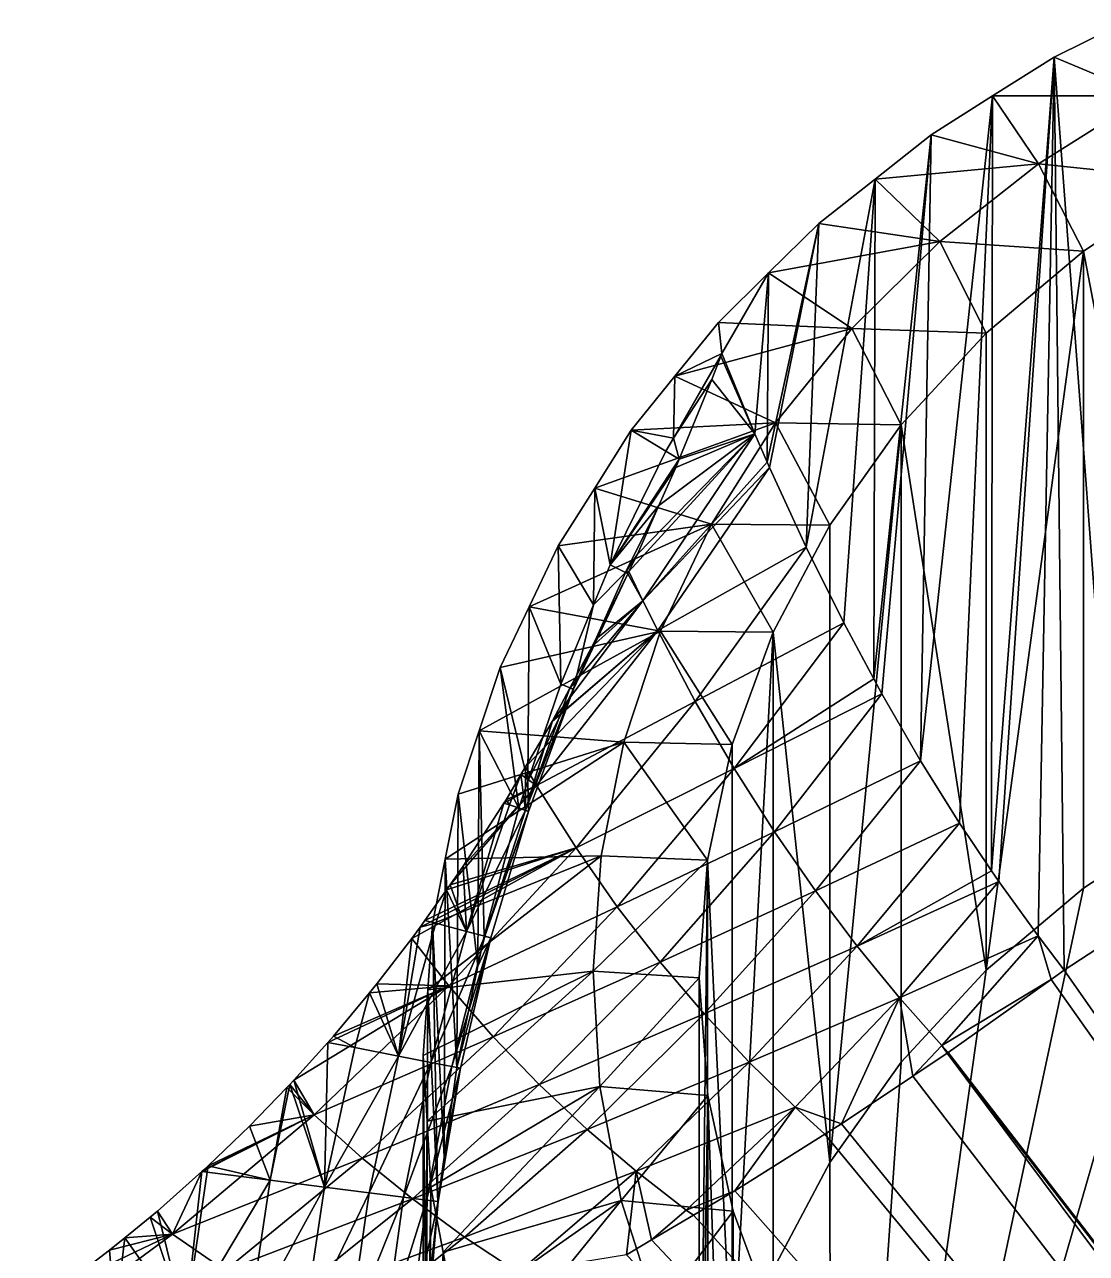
# Model space of a CAD drawing. Header units: metres. Extents: x -44.6 to 35.4, y -44.1 to 26.9.
# Drawn here: x 8.53 to 13.54, y 20.41 to 26.2 of the extents above; entities that cross this region are included whole.
import ezdxf

# ---------------------------------------------------------------- set-up
doc = ezdxf.new("R2010")
doc.units = ezdxf.units.M

msp = doc.modelspace()

# ---------------------------------------------------------------- linework, layer by layer
for points in [[(13.383945, 26.046976, 98.720581), (13.694905, 26.200724, 98.631821), (13.694097, 21.91992, 91.214554)], [(13.694905, 26.200724, 98.631821), (13.383945, 26.046976, 98.720581), (13.81826, 25.865145, 99.749329)], [(13.383945, 26.046976, 98.720581), (13.1232, 22.16535, 92.352768), (13.088962, 22.216309, 92.492035)], [(13.088962, 22.216309, 92.492035), (13.094402, 25.864534, 98.82592), (13.383945, 26.046976, 98.720581)], [(13.81826, 25.865145, 99.749329), (13.383945, 26.046976, 98.720581), (13.094402, 25.864534, 98.82592)], [(13.383945, 26.046976, 98.720581), (13.307956, 21.909943, 91.654793), (13.1232, 22.16535, 92.352768)], [(13.383945, 26.046976, 98.720581), (13.431935, 21.748848, 91.214554), (13.307956, 21.909943, 91.654793)], [(13.694097, 21.91992, 91.214554), (13.431935, 21.748848, 91.214554), (13.383945, 26.046976, 98.720581)], [(13.094402, 25.864534, 98.82592), (12.938681, 22.439983, 93.103287), (12.755001, 22.734373, 93.907791)], [(12.755001, 22.734373, 93.907791), (12.804859, 25.682095, 98.931252), (13.094402, 25.864534, 98.82592)], [(13.094402, 25.864534, 98.82592), (12.804859, 25.682095, 98.931252), (13.310447, 25.545172, 99.934059)], [(13.094402, 25.864534, 98.82592), (13.088962, 22.216309, 92.492035), (12.938681, 22.439983, 93.103287)], [(13.094402, 25.864534, 98.82592), (13.310447, 25.545172, 99.934059), (13.81826, 25.865145, 99.749329)], [(14.033314, 25.469477, 99.977768), (13.81826, 25.865145, 99.749329), (13.310447, 25.545172, 99.934059)], [(12.804859, 25.682095, 98.931252), (12.572822, 23.048948, 94.767456), (12.534133, 23.120981, 94.96431)], [(12.534133, 23.120981, 94.96431), (12.540249, 25.473177, 99.051865), (12.804859, 25.682095, 98.931252)], [(13.310447, 25.545172, 99.934059), (12.804859, 25.682095, 98.931252), (12.540249, 25.473177, 99.051865)], [(12.804859, 25.682095, 98.931252), (12.755001, 22.734373, 93.907791), (12.572822, 23.048948, 94.767456)], [(12.540249, 25.473177, 99.051865), (12.84636, 25.178761, 100.145607), (13.310447, 25.545172, 99.934059)], [(13.523033, 25.134613, 100.171097), (13.310447, 25.545172, 99.934059), (12.84636, 25.178761, 100.145607)], [(13.310447, 25.545172, 99.934059), (13.523033, 25.134613, 100.171097), (14.033314, 25.469477, 99.977768)], [(12.540249, 25.473177, 99.051865), (12.392849, 23.384033, 95.683182), (12.21583, 23.739832, 96.655502)], [(12.21583, 23.739832, 96.655502), (12.275639, 25.264257, 99.172485), (12.540249, 25.473177, 99.051865)], [(12.540249, 25.473177, 99.051865), (12.275639, 25.264257, 99.172485), (12.84636, 25.178761, 100.145607)], [(12.540249, 25.473177, 99.051865), (12.534133, 23.120981, 94.96431), (12.392849, 23.384033, 95.683182)], [(14.033314, 22.469477, 94.781609), (14.033314, 25.469477, 99.977768), (13.523033, 25.134613, 100.171097)], [(12.275639, 25.264257, 99.172485), (12.042937, 24.115534, 97.68222), (12.031846, 24.141016, 97.751854)], [(12.031846, 24.141016, 97.751854), (12.039172, 25.031399, 99.306931), (12.275639, 25.264257, 99.172485)], [(12.84636, 25.178761, 100.145607), (12.275639, 25.264257, 99.172485), (12.039172, 25.031399, 99.306931)], [(12.275639, 25.264257, 99.172485), (12.21583, 23.739832, 96.655502), (12.042937, 24.115534, 97.68222)], [(12.039172, 25.031399, 99.306931), (12.431635, 24.770361, 100.381401), (12.84636, 25.178761, 100.145607)], [(13.064137, 24.747978, 100.394318), (12.84636, 25.178761, 100.145607), (12.431635, 24.770361, 100.381401)], [(12.84636, 25.178761, 100.145607), (13.064137, 24.747978, 100.394318), (13.523033, 25.134613, 100.171097)], [(13.064137, 21.74798, 95.198166), (13.523033, 22.134613, 94.974945), (13.523033, 25.134613, 100.171097)], [(13.523033, 25.134613, 100.171097), (13.064137, 24.747978, 100.394318), (13.064137, 21.74798, 95.198166)], [(13.523033, 25.134613, 100.171097), (13.523033, 22.134613, 94.974945), (14.033314, 22.469477, 94.781609)], [(11.802706, 24.79854, 99.441368), (12.039172, 25.031399, 99.306931), (11.818509, 24.651247, 99.14621)], [(12.039172, 25.031399, 99.306931), (11.802706, 24.79854, 99.441368), (12.431635, 24.770361, 100.381401)], [(11.974375, 24.27306, 98.112701), (11.818509, 24.651247, 99.14621), (12.039172, 25.031399, 99.306931)], [(12.039172, 25.031399, 99.306931), (12.031846, 24.141016, 97.751854), (11.974375, 24.27306, 98.112701)], [(11.597254, 24.544565, 99.588005), (11.802706, 24.79854, 99.441368), (11.818509, 24.651247, 99.14621)], [(12.431635, 24.770361, 100.381401), (11.802706, 24.79854, 99.441368), (11.597254, 24.544565, 99.588005)], [(11.597254, 24.544565, 99.588005), (12.071303, 24.32493, 100.638573), (12.431635, 24.770361, 100.381401)], [(12.663583, 24.315439, 100.644051), (12.431635, 24.770361, 100.381401), (12.071303, 24.32493, 100.638573)], [(12.431635, 24.770361, 100.381401), (12.663583, 24.315439, 100.644051), (13.064137, 24.747978, 100.394318)], [(13.064137, 21.74798, 95.198166), (13.064137, 24.747978, 100.394318), (12.663583, 24.315439, 100.644051)], [(11.818509, 24.651247, 99.14621), (11.590575, 24.253719, 99.074982), (11.597254, 24.544565, 99.588005)], [(11.590575, 24.253719, 99.074982), (11.818509, 24.651247, 99.14621), (11.814181, 24.639977, 99.137596)], [(11.814181, 24.639977, 99.137596), (11.818509, 24.651247, 99.14621), (11.974375, 24.27306, 98.112701)], [(11.814181, 24.639977, 99.137596), (11.771201, 24.529325, 99.052338), (11.590575, 24.253719, 99.074982)], [(11.771201, 24.529325, 99.052338), (11.814181, 24.639977, 99.137596), (11.974375, 24.27306, 98.112701)], [(11.391802, 24.29059, 99.734634), (11.597254, 24.544565, 99.588005), (11.590575, 24.253719, 99.074982)], [(11.597254, 24.544565, 99.588005), (11.391802, 24.29059, 99.734634), (12.071303, 24.32493, 100.638573)], [(11.590575, 24.253719, 99.074982), (11.771201, 24.529325, 99.052338), (11.618316, 24.155191, 98.754837)], [(11.974375, 24.27306, 98.112701), (11.618316, 24.155191, 98.754837), (11.771201, 24.529325, 99.052338)], [(12.071303, 24.32493, 100.638573), (11.391802, 24.29059, 99.734634), (11.219858, 24.018583, 99.891678)], [(11.219858, 24.018583, 99.891678), (11.769741, 23.847872, 100.914001), (12.071303, 24.32493, 100.638573)], [(12.071303, 24.32493, 100.638573), (11.769741, 23.847872, 100.914001), (12.327441, 23.843548, 100.916496)], [(12.327441, 23.843548, 100.916496), (12.663583, 24.315439, 100.644051), (12.071303, 24.32493, 100.638573)], [(12.327441, 20.843548, 95.720345), (12.663583, 21.315439, 95.447899), (12.663583, 24.315439, 100.644051)], [(12.663583, 24.315439, 100.644051), (12.327441, 23.843548, 100.916496), (12.327441, 20.843548, 95.720345)], [(12.663583, 24.315439, 100.644051), (12.663583, 21.315439, 95.447899), (13.064137, 21.74798, 95.198166)], [(11.29242, 23.657074, 98.968079), (11.219858, 24.018583, 99.891678), (11.391802, 24.29059, 99.734634)], [(11.391802, 24.29059, 99.734634), (11.555496, 24.192539, 99.064018), (11.29242, 23.657074, 98.968079)], [(11.974375, 24.27306, 98.112701), (11.447234, 23.487579, 97.887131), (11.381037, 23.625854, 98.314896)], [(11.381037, 23.625854, 98.314896), (11.420856, 23.707764, 98.385086), (11.974375, 24.27306, 98.112701)], [(11.590575, 24.253719, 99.074982), (11.555496, 24.192539, 99.064018), (11.391802, 24.29059, 99.734634)], [(11.974375, 24.27306, 98.112701), (11.420856, 23.707764, 98.385086), (11.522117, 23.935577, 98.574036)], [(11.447234, 23.487579, 97.887131), (11.974375, 24.27306, 98.112701), (12.031846, 24.141016, 97.751854)], [(11.974375, 24.27306, 98.112701), (11.522117, 23.935577, 98.574036), (11.602166, 24.115671, 98.723412)], [(11.618316, 24.155191, 98.754837), (11.555496, 24.192539, 99.064018), (11.590575, 24.253719, 99.074982)], [(11.602166, 24.115671, 98.723412), (11.618316, 24.155191, 98.754837), (11.974375, 24.27306, 98.112701)], [(11.29242, 23.657074, 98.968079), (11.555496, 24.192539, 99.064018), (11.618316, 24.155191, 98.754837)], [(11.618316, 24.155191, 98.754837), (11.602166, 24.115671, 98.723412), (11.29242, 23.657074, 98.968079)], [(11.447234, 23.487579, 97.887131), (12.031846, 24.141016, 97.751854), (12.042937, 24.115534, 97.68222)], [(11.29242, 23.657074, 98.968079), (11.602166, 24.115671, 98.723412), (11.522117, 23.935577, 98.574036)], [(12.042937, 24.115534, 97.68222), (11.516682, 23.347399, 97.4496), (11.447234, 23.487579, 97.887131)], [(11.516682, 23.347399, 97.4496), (12.042937, 24.115534, 97.68222), (12.21583, 23.739832, 96.655502)], [(11.047915, 23.746578, 100.048721), (11.219858, 24.018583, 99.891678), (11.214885, 23.469103, 98.934395)], [(11.219858, 24.018583, 99.891678), (11.047915, 23.746578, 100.048721), (11.769741, 23.847872, 100.914001)], [(11.29242, 23.657074, 98.968079), (11.214885, 23.469103, 98.934395), (11.219858, 24.018583, 99.891678)], [(11.522117, 23.935577, 98.574036), (11.364449, 23.620834, 98.519531), (11.29242, 23.657074, 98.968079)], [(11.364449, 23.620834, 98.519531), (11.522117, 23.935577, 98.574036), (11.420856, 23.707764, 98.385086)], [(11.769741, 23.847872, 100.914001), (11.047915, 23.746578, 100.048721), (10.911568, 23.459841, 100.214264)], [(10.911568, 23.459841, 100.214264), (11.530608, 23.34498, 101.204346), (11.769741, 23.847872, 100.914001)], [(11.769741, 23.847872, 100.914001), (11.530608, 23.34498, 101.204346), (12.060808, 23.33946, 101.207527)], [(12.060808, 23.33946, 101.207527), (12.327441, 23.843548, 100.916496), (11.769741, 23.847872, 100.914001)], [(12.327441, 20.843548, 95.720345), (12.327441, 23.843548, 100.916496), (12.060808, 23.33946, 101.207527)], [(11.060892, 23.095778, 98.8675), (10.911568, 23.459841, 100.214264), (11.047915, 23.746578, 100.048721)], [(11.214885, 23.469103, 98.934395), (11.060892, 23.095778, 98.8675), (11.047915, 23.746578, 100.048721)], [(12.21583, 23.739832, 96.655502), (11.693672, 23.013399, 96.405746), (11.516682, 23.347399, 97.4496)], [(11.693672, 23.013399, 96.405746), (12.21583, 23.739832, 96.655502), (12.392849, 23.384033, 95.683182)], [(11.364449, 23.620834, 98.519531), (11.420856, 23.707764, 98.385086), (11.381037, 23.625854, 98.314896)], [(11.214885, 23.469103, 98.934395), (11.364449, 23.620834, 98.519531), (11.12041, 23.070854, 98.425049)], [(11.12041, 23.070854, 98.425049), (11.364449, 23.620834, 98.519531), (11.37562, 23.614712, 98.305351)], [(11.37562, 23.614712, 98.305351), (11.225662, 23.306238, 98.041008), (11.12041, 23.070854, 98.425049)], [(11.214885, 23.469103, 98.934395), (11.29242, 23.657074, 98.968079), (11.364449, 23.620834, 98.519531)], [(11.447234, 23.487579, 97.887131), (11.225662, 23.306238, 98.041008), (11.37562, 23.614712, 98.305351)], [(11.381037, 23.625854, 98.314896), (11.37562, 23.614712, 98.305351), (11.364449, 23.620834, 98.519531)], [(11.37562, 23.614712, 98.305351), (11.381037, 23.625854, 98.314896), (11.447234, 23.487579, 97.887131)], [(10.77522, 23.173105, 100.379814), (10.911568, 23.459841, 100.214264), (10.905365, 22.637783, 98.785439)], [(10.911568, 23.459841, 100.214264), (10.77522, 23.173105, 100.379814), (11.530608, 23.34498, 101.204346)], [(11.060892, 23.095778, 98.8675), (10.905365, 22.637783, 98.785439), (10.911568, 23.459841, 100.214264)], [(11.447234, 23.487579, 97.887131), (11.020873, 22.922731, 97.704666), (11.103258, 23.077013, 97.839973)], [(11.020873, 22.922731, 97.704666), (11.447234, 23.487579, 97.887131), (11.516682, 23.347399, 97.4496)], [(11.12041, 23.070854, 98.425049), (11.060892, 23.095778, 98.8675), (11.214885, 23.469103, 98.934395)], [(11.103258, 23.077013, 97.839973), (11.206579, 23.270502, 98.009666), (11.447234, 23.487579, 97.887131)], [(11.206579, 23.270502, 98.009666), (11.225662, 23.306238, 98.041008), (11.447234, 23.487579, 97.887131)], [(12.392849, 23.384033, 95.683182), (11.877333, 22.697527, 95.416794), (11.693672, 23.013399, 96.405746)], [(11.877333, 22.697527, 95.416794), (12.392849, 23.384033, 95.683182), (12.534133, 23.120981, 94.96431)], [(11.530608, 23.34498, 101.204346), (10.77522, 23.173105, 100.379814), (10.676123, 22.875118, 100.551857)], [(10.676123, 22.875118, 100.551857), (11.356808, 22.822359, 101.506081), (11.530608, 23.34498, 101.204346)], [(11.516682, 23.347399, 97.4496), (10.946576, 22.61763, 97.197594), (10.893971, 22.706621, 97.512573)], [(10.893971, 22.706621, 97.512573), (11.019023, 22.919266, 97.70163), (11.516682, 23.347399, 97.4496)], [(10.946576, 22.61763, 97.197594), (11.516682, 23.347399, 97.4496), (11.693672, 23.013399, 96.405746)], [(11.516682, 23.347399, 97.4496), (11.019023, 22.919266, 97.70163), (11.020873, 22.922731, 97.704666)], [(11.530608, 23.34498, 101.204346), (11.356808, 22.822359, 101.506081), (11.867726, 22.810818, 101.512741)], [(11.867726, 22.810818, 101.512741), (12.060808, 23.33946, 101.207527), (11.530608, 23.34498, 101.204346)], [(11.867726, 19.810818, 96.316589), (12.060808, 20.33946, 96.011375), (12.060808, 23.33946, 101.207527)], [(12.060808, 23.33946, 101.207527), (11.867726, 22.810818, 101.512741), (11.867726, 19.810818, 96.316589)], [(12.060808, 23.33946, 101.207527), (12.060808, 20.33946, 96.011375), (12.327441, 20.843548, 95.720345)], [(11.103258, 23.077013, 97.839973), (11.118608, 23.071609, 97.977921), (11.206579, 23.270502, 98.009666)], [(11.206579, 23.270502, 98.009666), (11.118608, 23.071609, 97.977921), (11.12041, 23.070854, 98.425049)], [(11.12041, 23.070854, 98.425049), (11.225662, 23.306238, 98.041008), (11.206579, 23.270502, 98.009666)], [(10.862603, 22.511858, 98.762878), (10.676123, 22.875118, 100.551857), (10.77522, 23.173105, 100.379814)], [(10.905365, 22.637783, 98.785439), (10.862603, 22.511858, 98.762878), (10.77522, 23.173105, 100.379814)], [(10.905365, 22.637783, 98.785439), (11.060892, 23.095778, 98.8675), (11.12041, 23.070854, 98.425049)], [(11.877333, 22.697527, 95.416794), (12.534133, 23.120981, 94.96431), (12.572822, 23.048948, 94.767456)], [(10.893705, 22.50128, 97.88932), (11.118608, 23.071609, 97.977921), (11.103258, 23.077013, 97.839973)], [(11.103258, 23.077013, 97.839973), (11.020873, 22.922731, 97.704666), (10.893705, 22.50128, 97.88932)], [(11.12041, 23.070854, 98.425049), (11.118608, 23.071609, 97.977921), (10.893705, 22.50128, 97.88932)], [(10.893705, 22.50128, 97.88932), (10.90844, 22.496269, 98.327301), (11.12041, 23.070854, 98.425049)], [(11.12041, 23.070854, 98.425049), (10.90844, 22.496269, 98.327301), (10.905365, 22.637783, 98.785439)], [(12.572822, 23.048948, 94.767456), (12.066254, 22.400419, 94.485054), (11.877333, 22.697527, 95.416794)], [(12.066254, 22.400419, 94.485054), (12.572822, 23.048948, 94.767456), (12.755001, 22.734373, 93.907791)], [(11.693672, 23.013399, 96.405746), (11.131956, 22.324186, 96.13707), (10.946576, 22.61763, 97.197594)], [(11.131956, 22.324186, 96.13707), (11.693672, 23.013399, 96.405746), (11.877333, 22.697527, 95.416794)], [(11.020873, 22.922731, 97.704666), (11.019023, 22.919266, 97.70163), (10.893705, 22.50128, 97.88932)], [(10.893705, 22.50128, 97.88932), (11.019023, 22.919266, 97.70163), (10.893971, 22.706621, 97.512573)], [(15.176426, 22.96446, 94.495834), (12.335554, 16.58256, 98.180428), (12.673491, 16.111631, 98.452316)], [(12.335554, 16.58256, 98.180428), (15.176426, 22.96446, 94.495834), (14.587243, 22.747498, 94.621094)], [(12.673491, 16.111631, 98.452316), (13.075689, 15.680237, 98.701378), (15.176426, 22.96446, 94.495834)], [(15.176426, 22.96446, 94.495834), (13.075689, 15.680237, 98.701378), (13.536056, 15.294916, 98.923843)], [(10.577025, 22.577133, 100.7239), (10.676123, 22.875118, 100.551857), (10.669874, 21.767387, 98.629486)], [(10.676123, 22.875118, 100.551857), (10.577025, 22.577133, 100.7239), (11.356808, 22.822359, 101.506081)], [(10.699032, 21.908751, 98.654816), (10.669874, 21.767387, 98.629486), (10.676123, 22.875118, 100.551857)], [(10.676123, 22.875118, 100.551857), (10.862603, 22.511858, 98.762878), (10.699032, 21.908751, 98.654816)], [(11.356808, 22.822359, 101.506081), (10.577025, 22.577133, 100.7239), (10.516381, 22.271515, 100.900345)], [(10.516381, 22.271515, 100.900345), (11.250448, 22.286352, 101.815544), (11.356808, 22.822359, 101.506081)], [(11.356808, 22.822359, 101.506081), (11.250448, 22.286352, 101.815544), (11.751122, 22.265633, 101.827507)], [(11.751122, 22.265633, 101.827507), (11.867726, 22.810818, 101.512741), (11.356808, 22.822359, 101.506081)], [(11.867726, 19.810818, 96.316589), (11.867726, 22.810818, 101.512741), (11.751122, 22.265633, 101.827507)], [(14.587243, 22.747498, 94.621094), (14.033314, 22.469477, 94.781609), (12.335554, 16.58256, 98.180428)], [(10.893705, 22.50128, 97.88932), (10.893971, 22.706621, 97.512573), (10.871985, 22.669235, 97.479332)], [(10.871985, 22.669235, 97.479332), (10.893971, 22.706621, 97.512573), (10.946576, 22.61763, 97.197594)], [(11.877333, 22.697527, 95.416794), (11.326209, 22.047012, 95.132004), (11.131956, 22.324186, 96.13707)], [(11.326209, 22.047012, 95.132004), (11.877333, 22.697527, 95.416794), (12.066254, 22.400419, 94.485054)], [(12.755001, 22.734373, 93.907791), (12.259456, 22.121824, 93.610046), (12.066254, 22.400419, 94.485054)], [(12.259456, 22.121824, 93.610046), (12.755001, 22.734373, 93.907791), (12.938681, 22.439983, 93.103287)], [(10.818715, 22.526785, 97.458275), (10.871985, 22.669235, 97.479332), (10.802419, 22.55094, 97.374161)], [(10.946576, 22.61763, 97.197594), (10.802419, 22.55094, 97.374161), (10.871985, 22.669235, 97.479332)], [(10.871985, 22.669235, 97.479332), (10.818715, 22.526785, 97.458275), (10.893705, 22.50128, 97.88932)], [(10.90844, 22.496269, 98.327301), (10.862603, 22.511858, 98.762878), (10.905365, 22.637783, 98.785439)], [(10.571426, 21.290085, 98.543961), (10.516381, 22.271515, 100.900345), (10.577025, 22.577133, 100.7239)], [(10.946576, 22.61763, 97.197594), (10.539254, 22.150963, 97.017273), (10.600929, 22.238625, 97.095276)], [(10.539254, 22.150963, 97.017273), (10.946576, 22.61763, 97.197594), (11.131956, 22.324186, 96.13707)], [(10.669874, 21.767387, 98.629486), (10.571426, 21.290085, 98.543961), (10.577025, 22.577133, 100.7239)], [(10.946576, 22.61763, 97.197594), (10.600929, 22.238625, 97.095276), (10.792457, 22.535498, 97.360374)], [(10.792457, 22.535498, 97.360374), (10.802419, 22.55094, 97.374161), (10.946576, 22.61763, 97.197594)], [(10.792457, 22.535498, 97.360374), (10.600929, 22.238625, 97.095276), (10.615713, 21.930906, 97.379044)], [(10.615713, 21.930906, 97.379044), (10.818715, 22.526785, 97.458275), (10.792457, 22.535498, 97.360374)], [(10.893705, 22.50128, 97.88932), (10.818715, 22.526785, 97.458275), (10.615713, 21.930906, 97.379044)], [(10.699032, 21.908751, 98.654816), (10.862603, 22.511858, 98.762878), (10.90844, 22.496269, 98.327301)], [(10.802419, 22.55094, 97.374161), (10.792457, 22.535498, 97.360374), (10.818715, 22.526785, 97.458275)], [(10.615713, 21.930906, 97.379044), (10.702434, 21.907846, 97.798714), (10.893705, 22.50128, 97.88932)], [(10.90844, 22.496269, 98.327301), (10.730397, 21.900412, 98.226891), (10.699032, 21.908751, 98.654816)], [(10.90844, 22.496269, 98.327301), (10.893705, 22.50128, 97.88932), (10.702434, 21.907846, 97.798714)], [(10.702434, 21.907846, 97.798714), (10.730397, 21.900412, 98.226891), (10.90844, 22.496269, 98.327301)], [(12.335554, 16.58256, 98.180428), (14.033314, 22.469477, 94.781609), (13.523033, 22.134613, 94.974945)], [(12.066254, 22.400419, 94.485054), (11.527696, 21.786608, 94.184814), (11.326209, 22.047012, 95.132004)], [(11.527696, 21.786608, 94.184814), (12.066254, 22.400419, 94.485054), (12.259456, 22.121824, 93.610046)], [(12.938681, 22.439983, 93.103287), (12.456007, 21.861387, 92.790924), (12.259456, 22.121824, 93.610046)], [(12.456007, 21.861387, 92.790924), (12.938681, 22.439983, 93.103287), (13.088962, 22.216309, 92.492035)], [(11.131956, 22.324186, 96.13707), (10.532834, 21.674831, 95.850502), (10.358059, 21.898046, 96.792732)], [(10.358059, 21.898046, 96.792732), (10.398312, 21.95063, 96.83902), (11.131956, 22.324186, 96.13707)], [(11.131956, 22.324186, 96.13707), (10.398312, 21.95063, 96.83902), (10.420605, 21.982319, 96.867218)], [(10.420605, 21.982319, 96.867218), (10.522276, 22.126829, 96.995804), (11.131956, 22.324186, 96.13707)], [(11.250448, 22.286352, 101.815544), (10.455738, 21.965897, 101.076797), (10.434284, 21.656355, 101.255508)], [(10.434284, 21.656355, 101.255508), (11.212821, 21.743464, 102.128975), (11.250448, 22.286352, 101.815544)], [(10.516381, 22.271515, 100.900345), (10.455738, 21.965897, 101.076797), (11.250448, 22.286352, 101.815544)], [(11.131956, 22.324186, 96.13707), (10.522276, 22.126829, 96.995804), (10.539254, 22.150963, 97.017273)], [(10.532834, 21.674831, 95.850502), (11.131956, 22.324186, 96.13707), (11.326209, 22.047012, 95.132004)], [(11.751122, 22.265633, 101.827507), (11.250448, 22.286352, 101.815544), (11.212821, 21.743464, 102.128975)], [(10.455738, 21.965897, 101.076797), (10.516381, 22.271515, 100.900345), (10.51081, 20.868492, 98.468422)], [(10.571426, 21.290085, 98.543961), (10.51081, 20.868492, 98.468422), (10.516381, 22.271515, 100.900345)], [(10.615713, 21.930906, 97.379044), (10.600929, 22.238625, 97.095276), (10.539254, 22.150963, 97.017273)], [(11.212821, 21.743464, 102.128975), (11.712762, 21.71217, 102.147049), (11.751122, 22.265633, 101.827507)], [(11.712762, 18.71217, 96.950897), (11.751122, 19.265633, 96.631355), (11.751122, 22.265633, 101.827507)], [(11.751122, 22.265633, 101.827507), (11.712762, 21.71217, 102.147049), (11.712762, 18.71217, 96.950897)], [(11.751122, 22.265633, 101.827507), (11.751122, 19.265633, 96.631355), (11.867726, 19.810818, 96.316589)], [(12.456007, 21.861387, 92.790924), (13.088962, 22.216309, 92.492035), (13.1232, 22.16535, 92.352768)], [(13.1232, 22.16535, 92.352768), (12.655027, 21.618668, 92.02655), (12.456007, 21.861387, 92.790924)], [(12.655027, 21.618668, 92.02655), (13.1232, 22.16535, 92.352768), (13.307956, 21.909943, 91.654793)], [(10.420605, 21.982319, 96.867218), (10.472011, 21.969114, 96.976479), (10.522276, 22.126829, 96.995804)], [(10.522276, 22.126829, 96.995804), (10.472011, 21.969114, 96.976479), (10.615713, 21.930906, 97.379044)], [(10.615713, 21.930906, 97.379044), (10.539254, 22.150963, 97.017273), (10.522276, 22.126829, 96.995804)], [(12.259456, 22.121824, 93.610046), (11.73522, 21.54269, 93.295059), (11.527696, 21.786608, 94.184814)], [(11.73522, 21.54269, 93.295059), (12.259456, 22.121824, 93.610046), (12.456007, 21.861387, 92.790924)], [(13.523033, 22.134613, 94.974945), (13.064137, 21.74798, 95.198166), (12.335554, 16.58256, 98.180428)], [(11.326209, 22.047012, 95.132004), (10.74146, 21.434824, 94.829842), (10.532834, 21.674831, 95.850502)], [(10.74146, 21.434824, 94.829842), (11.326209, 22.047012, 95.132004), (11.527696, 21.786608, 94.184814)], [(10.398312, 21.95063, 96.83902), (10.295771, 21.343821, 96.908989), (10.472011, 21.969114, 96.976479)], [(10.615713, 21.930906, 97.379044), (10.472011, 21.969114, 96.976479), (10.295771, 21.343821, 96.908989)], [(10.295771, 21.343821, 96.908989), (10.398312, 21.95063, 96.83902), (10.358059, 21.898046, 96.792732)], [(10.295771, 21.343821, 96.908989), (10.448711, 21.314007, 97.298866), (10.615713, 21.930906, 97.379044)], [(10.472011, 21.969114, 96.976479), (10.420605, 21.982319, 96.867218), (10.398312, 21.95063, 96.83902)], [(10.480782, 20.659645, 98.431), (10.434284, 21.656355, 101.255508), (10.455738, 21.965897, 101.076797)], [(10.702434, 21.907846, 97.798714), (10.615713, 21.930906, 97.379044), (10.448711, 21.314007, 97.298866)], [(10.51081, 20.868492, 98.468422), (10.480782, 20.659645, 98.431), (10.455738, 21.965897, 101.076797)], [(10.358059, 21.898046, 96.792732), (10.194531, 21.684423, 96.604675), (10.295771, 21.343821, 96.908989)], [(10.194531, 21.684423, 96.604675), (10.358059, 21.898046, 96.792732), (10.532834, 21.674831, 95.850502)], [(10.448711, 21.314007, 97.298866), (10.546728, 21.294899, 97.70668), (10.702434, 21.907846, 97.798714)], [(10.730397, 21.900412, 98.226891), (10.702434, 21.907846, 97.798714), (10.546728, 21.294899, 97.70668)], [(10.546728, 21.294899, 97.70668), (10.587902, 21.286873, 98.124435), (10.730397, 21.900412, 98.226891)], [(10.730397, 21.900412, 98.226891), (10.587902, 21.286873, 98.124435), (10.571426, 21.290085, 98.543961)], [(10.571426, 21.290085, 98.543961), (10.669874, 21.767387, 98.629486), (10.730397, 21.900412, 98.226891)], [(10.669874, 21.767387, 98.629486), (10.699032, 21.908751, 98.654816), (10.730397, 21.900412, 98.226891)], [(13.307956, 21.909943, 91.654793), (12.8557, 21.393148, 91.315498), (12.655027, 21.618668, 92.02655)], [(12.8557, 21.393148, 91.315498), (13.307956, 21.909943, 91.654793), (13.370585, 21.704086, 91.214554)], [(13.307956, 21.909943, 91.654793), (13.431935, 21.748848, 91.214554), (13.370585, 21.704086, 91.214554)], [(13.431935, 21.748848, 91.214554), (13.694097, 21.91992, 91.214554), (21.549871, 10.150644, 91.214554)], [(12.456007, 21.861387, 92.790924), (11.947642, 21.314898, 92.461937), (11.73522, 21.54269, 93.295059)], [(11.947642, 21.314898, 92.461937), (12.456007, 21.861387, 92.790924), (12.655027, 21.618668, 92.02655)], [(11.527696, 21.786608, 94.184814), (10.95896, 21.209576, 93.867752), (10.74146, 21.434824, 94.829842)], [(10.95896, 21.209576, 93.867752), (11.527696, 21.786608, 94.184814), (11.73522, 21.54269, 93.295059)], [(11.212821, 21.743464, 102.128975), (10.41283, 21.346813, 101.434227), (10.430827, 21.037107, 101.613029)], [(10.434284, 21.656355, 101.255508), (10.41283, 21.346813, 101.434227), (11.212821, 21.743464, 102.128975)], [(10.430827, 21.037107, 101.613029), (11.244384, 21.200287, 102.442581), (11.212821, 21.743464, 102.128975)], [(11.712762, 21.71217, 102.147049), (11.212821, 21.743464, 102.128975), (11.244384, 21.200287, 102.442581)], [(11.244384, 21.200287, 102.442581), (11.753228, 21.158819, 102.466522), (11.712762, 21.71217, 102.147049)], [(11.712762, 18.71217, 96.950897), (11.712762, 21.71217, 102.147049), (11.753228, 21.158819, 102.466522)], [(12.335554, 16.58256, 98.180428), (13.064137, 21.74798, 95.198166), (12.663583, 21.315439, 95.447899)], [(13.370585, 21.704086, 91.214554), (12.885482, 21.361235, 91.214554), (12.8557, 21.393148, 91.315498)], [(12.885482, 21.361235, 91.214554), (13.370585, 21.704086, 91.214554), (21.549871, 10.150644, 91.214554)], [(21.549871, 10.150644, 91.214554), (13.370585, 21.704086, 91.214554), (13.431935, 21.748848, 91.214554)], [(10.532834, 21.674831, 95.850502), (9.803659, 21.230484, 96.216293), (9.963088, 21.408255, 96.366432)], [(9.803659, 21.230484, 96.216293), (10.532834, 21.674831, 95.850502), (9.898605, 21.067825, 95.547142)], [(9.898605, 21.067825, 95.547142), (10.532834, 21.674831, 95.850502), (10.74146, 21.434824, 94.829842)], [(9.963088, 21.408255, 96.366432), (9.989471, 21.437674, 96.391273), (10.532834, 21.674831, 95.850502)], [(10.532834, 21.674831, 95.850502), (9.989471, 21.437674, 96.391273), (10.159104, 21.641794, 96.567802)], [(10.090903, 21.383759, 96.544685), (10.159104, 21.641794, 96.567802), (9.989471, 21.437674, 96.391273)], [(10.159104, 21.641794, 96.567802), (10.090903, 21.383759, 96.544685), (10.295771, 21.343821, 96.908989)], [(10.295771, 21.343821, 96.908989), (10.194531, 21.684423, 96.604675), (10.159104, 21.641794, 96.567802)], [(10.159104, 21.641794, 96.567802), (10.194531, 21.684423, 96.604675), (10.532834, 21.674831, 95.850502)], [(10.41283, 21.346813, 101.434227), (10.434284, 21.656355, 101.255508), (10.426249, 19.953152, 98.304413)], [(10.427823, 20.021345, 98.316635), (10.426249, 19.953152, 98.304413), (10.434284, 21.656355, 101.255508)], [(10.434284, 21.656355, 101.255508), (10.480782, 20.659645, 98.431), (10.427823, 20.021345, 98.316635)], [(12.655027, 21.618668, 92.02655), (12.163882, 21.102797, 91.684326), (11.947642, 21.314898, 92.461937)], [(12.382502, 21.025501, 91.214554), (12.163882, 21.102797, 91.684326), (12.655027, 21.618668, 92.02655)], [(12.655027, 21.618668, 92.02655), (12.718942, 21.249912, 91.214554), (12.382502, 21.025501, 91.214554)], [(12.655027, 21.618668, 92.02655), (12.8557, 21.393148, 91.315498), (12.718942, 21.249912, 91.214554)], [(11.73522, 21.54269, 93.295059), (11.183947, 20.998796, 92.963837), (10.95896, 21.209576, 93.867752)], [(11.183947, 20.998796, 92.963837), (11.73522, 21.54269, 93.295059), (11.947642, 21.314898, 92.461937)], [(9.963088, 21.408255, 96.366432), (9.803659, 21.230484, 96.216293), (9.947689, 20.726967, 96.49012)], [(10.74146, 21.434824, 94.829842), (10.125182, 20.863161, 94.511383), (9.898605, 21.067825, 95.547142)], [(9.947689, 20.726967, 96.49012), (10.090903, 21.383759, 96.544685), (9.963088, 21.408255, 96.366432)], [(9.989471, 21.437674, 96.391273), (9.963088, 21.408255, 96.366432), (10.090903, 21.383759, 96.544685)], [(10.125182, 20.863161, 94.511383), (10.74146, 21.434824, 94.829842), (10.95896, 21.209576, 93.867752)], [(10.295771, 21.343821, 96.908989), (10.090903, 21.383759, 96.544685), (9.947689, 20.726967, 96.49012)], [(12.879526, 21.357025, 91.214554), (12.718942, 21.249912, 91.214554), (12.8557, 21.393148, 91.315498)], [(12.718942, 21.249912, 91.214554), (12.879526, 21.357025, 91.214554), (21.388479, 9.967415, 91.214554)], [(12.8557, 21.393148, 91.315498), (12.885482, 21.361235, 91.214554), (12.879526, 21.357025, 91.214554)], [(12.879526, 21.357025, 91.214554), (12.885482, 21.361235, 91.214554), (21.549871, 10.150644, 91.214554)], [(21.549871, 10.150644, 91.214554), (21.388479, 9.967415, 91.214554), (12.879526, 21.357025, 91.214554)], [(9.947689, 20.726967, 96.49012), (10.15841, 20.700356, 96.841324), (10.295771, 21.343821, 96.908989)], [(10.448711, 21.314007, 97.298866), (10.295771, 21.343821, 96.908989), (10.15841, 20.700356, 96.841324)], [(10.15841, 20.700356, 96.841324), (10.319601, 20.68, 97.218224), (10.448711, 21.314007, 97.298866)], [(10.546728, 21.294899, 97.70668), (10.448711, 21.314007, 97.298866), (10.319601, 20.68, 97.218224)], [(10.319601, 20.68, 97.218224), (10.428246, 20.666279, 97.613777), (10.546728, 21.294899, 97.70668)], [(10.412998, 19.379187, 98.201576), (10.430827, 21.037107, 101.613029), (10.41283, 21.346813, 101.434227)], [(10.426249, 19.953152, 98.304413), (10.412998, 19.379187, 98.201576), (10.41283, 21.346813, 101.434227)], [(10.587902, 21.286873, 98.124435), (10.546728, 21.294899, 97.70668), (10.428246, 20.666279, 97.613777)], [(11.947642, 21.314898, 92.461937), (11.41509, 20.80213, 92.117302), (11.183947, 20.998796, 92.963837)], [(11.41509, 20.80213, 92.117302), (11.947642, 21.314898, 92.461937), (12.163882, 21.102797, 91.684326)], [(12.663583, 21.315439, 95.447899), (12.327441, 20.843548, 95.720345), (12.335554, 16.58256, 98.180428)], [(10.428246, 20.666279, 97.613777), (10.482309, 20.659452, 98.020576), (10.587902, 21.286873, 98.124435)], [(10.587902, 21.286873, 98.124435), (10.482309, 20.659452, 98.020576), (10.51081, 20.868492, 98.468422)], [(10.51081, 20.868492, 98.468422), (10.571426, 21.290085, 98.543961), (10.587902, 21.286873, 98.124435)], [(21.388479, 9.967415, 91.214554), (12.382502, 21.025501, 91.214554), (12.718942, 21.249912, 91.214554)], [(9.769771, 21.195415, 96.187576), (9.594133, 21.013659, 96.038765), (9.691382, 20.759336, 96.171196)], [(9.594133, 21.013659, 96.038765), (9.769771, 21.195415, 96.187576), (9.898605, 21.067825, 95.547142)], [(9.691382, 20.759336, 96.171196), (9.784243, 21.21039, 96.199837), (9.769771, 21.195415, 96.187576)], [(9.784243, 21.21039, 96.199837), (9.691382, 20.759336, 96.171196), (9.947689, 20.726967, 96.49012)], [(9.898605, 21.067825, 95.547142), (9.769771, 21.195415, 96.187576), (9.784243, 21.21039, 96.199837)], [(9.947689, 20.726967, 96.49012), (9.803659, 21.230484, 96.216293), (9.784243, 21.21039, 96.199837)], [(9.898605, 21.067825, 95.547142), (9.784243, 21.21039, 96.199837), (9.803659, 21.230484, 96.216293)], [(10.95896, 21.209576, 93.867752), (10.36196, 20.671267, 93.534935), (10.125182, 20.863161, 94.511383)], [(10.36196, 20.671267, 93.534935), (10.95896, 21.209576, 93.867752), (11.183947, 20.998796, 92.963837)], [(10.430827, 21.037107, 101.613029), (10.448823, 20.727402, 101.79184), (11.244384, 21.200287, 102.442581)], [(11.244384, 21.200287, 102.442581), (10.448823, 20.727402, 101.79184), (10.506051, 20.421289, 101.968575)], [(10.506051, 20.421289, 101.968575), (11.344753, 20.663414, 102.752548), (11.244384, 21.200287, 102.442581)], [(11.753228, 21.158819, 102.466522), (11.244384, 21.200287, 102.442581), (11.344753, 20.663414, 102.752548)], [(11.344753, 20.663414, 102.752548), (11.871908, 20.613972, 102.78109), (11.753228, 21.158819, 102.466522)], [(11.753228, 21.158819, 102.466522), (11.753229, 18.158821, 97.27037), (11.712762, 18.71217, 96.950897)], [(11.871909, 17.613972, 97.584938), (11.753229, 18.158821, 97.27037), (11.753228, 21.158819, 102.466522)], [(11.753228, 21.158819, 102.466522), (11.871908, 20.613972, 102.78109), (11.871909, 17.613972, 97.584938)], [(9.369994, 20.799757, 95.871216), (9.898605, 21.067825, 95.547142), (9.231701, 20.505497, 95.228149)], [(9.231701, 20.505497, 95.228149), (9.898605, 21.067825, 95.547142), (10.125182, 20.863161, 94.511383)], [(9.369994, 20.799757, 95.871216), (9.379758, 20.808409, 95.877655), (9.898605, 21.067825, 95.547142)], [(9.898605, 21.067825, 95.547142), (9.379758, 20.808409, 95.877655), (9.399613, 20.827419, 95.892578)], [(9.399613, 20.827419, 95.892578), (9.594133, 21.013659, 96.038765), (9.898605, 21.067825, 95.547142)], [(12.163882, 21.102797, 91.684326), (11.651128, 20.619165, 91.327042), (11.41509, 20.80213, 92.117302)], [(11.651128, 20.619165, 91.327042), (12.163882, 21.102797, 91.684326), (11.879295, 20.709305, 91.214554)], [(12.163882, 21.102797, 91.684326), (12.303461, 20.975836, 91.214554), (11.879295, 20.709305, 91.214554)], [(12.382502, 21.025501, 91.214554), (12.303461, 20.975836, 91.214554), (12.163882, 21.102797, 91.684326)], [(9.691382, 20.759336, 96.171196), (9.594133, 21.013659, 96.038765), (9.399613, 20.827419, 95.892578)], [(10.412998, 19.379187, 98.201576), (10.42572, 19.031189, 98.139221), (10.430827, 21.037107, 101.613029)], [(10.448823, 20.727402, 101.79184), (10.430827, 21.037107, 101.613029), (10.42572, 19.031189, 98.139221)], [(12.303461, 20.975836, 91.214554), (12.382502, 21.025501, 91.214554), (21.388479, 9.967415, 91.214554)], [(11.183947, 20.998796, 92.963837), (10.607374, 20.491859, 92.617409), (10.36196, 20.671267, 93.534935)], [(10.607374, 20.491859, 92.617409), (11.183947, 20.998796, 92.963837), (11.41509, 20.80213, 92.117302)], [(21.388479, 9.967415, 91.214554), (11.879295, 20.709305, 91.214554), (12.303461, 20.975836, 91.214554)], [(10.125182, 20.863161, 94.511383), (9.47959, 20.334078, 94.17778), (9.231701, 20.505497, 95.228149)], [(9.47959, 20.334078, 94.17778), (10.125182, 20.863161, 94.511383), (10.36196, 20.671267, 93.534935)], [(10.482309, 20.659452, 98.020576), (10.480782, 20.659645, 98.431), (10.51081, 20.868492, 98.468422)], [(12.335554, 16.58256, 98.180428), (12.327441, 20.843548, 95.720345), (12.060808, 20.33946, 96.011375)], [(9.369994, 20.799757, 95.871216), (9.160289, 20.613914, 95.733002), (9.29139, 20.088476, 95.860634)], [(9.231701, 20.505497, 95.228149), (9.160289, 20.613914, 95.733002), (9.369994, 20.799757, 95.871216)], [(9.29139, 20.088476, 95.860634), (9.394288, 20.796854, 95.890518), (9.369994, 20.799757, 95.871216)], [(9.691382, 20.759336, 96.171196), (9.394288, 20.796854, 95.890518), (9.29139, 20.088476, 95.860634)], [(9.379758, 20.808409, 95.877655), (9.369994, 20.799757, 95.871216), (9.394288, 20.796854, 95.890518)], [(9.394288, 20.796854, 95.890518), (9.399613, 20.827419, 95.892578), (9.379758, 20.808409, 95.877655)], [(9.399613, 20.827419, 95.892578), (9.394288, 20.796854, 95.890518), (9.691382, 20.759336, 96.171196)], [(11.41509, 20.80213, 92.117302), (10.859924, 20.324604, 91.758026), (10.607374, 20.491859, 92.617409)], [(10.859924, 20.324604, 91.758026), (11.41509, 20.80213, 92.117302), (11.369767, 20.408302, 91.214554)], [(11.488099, 20.478207, 91.214554), (11.369767, 20.408302, 91.214554), (11.41509, 20.80213, 92.117302)], [(11.41509, 20.80213, 92.117302), (11.651128, 20.619165, 91.327042), (11.488099, 20.478207, 91.214554)], [(9.29139, 20.088476, 95.860634), (9.588132, 20.070948, 96.129639), (9.691382, 20.759336, 96.171196)], [(9.947689, 20.726967, 96.49012), (9.691382, 20.759336, 96.171196), (9.588132, 20.070948, 96.129639)], [(9.588132, 20.070948, 96.129639), (9.846418, 20.055691, 96.435875), (9.947689, 20.726967, 96.49012)], [(10.15841, 20.700356, 96.841324), (9.947689, 20.726967, 96.49012), (9.846418, 20.055691, 96.435875)], [(10.42572, 19.031189, 98.139221), (10.436467, 18.737213, 98.086548), (10.448823, 20.727402, 101.79184)], [(10.506051, 20.421289, 101.968575), (10.448823, 20.727402, 101.79184), (10.436467, 18.737213, 98.086548)], [(10.36196, 20.671267, 93.534935), (9.738705, 20.173492, 93.187477), (9.47959, 20.334078, 94.17778)], [(9.738705, 20.173492, 93.187477), (10.36196, 20.671267, 93.534935), (10.607374, 20.491859, 92.617409)], [(9.846418, 20.055691, 96.435875), (10.061635, 20.042976, 96.77388), (10.15841, 20.700356, 96.841324)], [(10.319601, 20.68, 97.218224), (10.15841, 20.700356, 96.841324), (10.061635, 20.042976, 96.77388)], [(10.061635, 20.042976, 96.77388), (10.22994, 20.033035, 97.137619), (10.319601, 20.68, 97.218224)], [(10.428246, 20.666279, 97.613777), (10.319601, 20.68, 97.218224), (10.22994, 20.033035, 97.137619)], [(10.22994, 20.033035, 97.137619), (10.348329, 20.026041, 97.520584), (10.428246, 20.666279, 97.613777)], [(10.482309, 20.659452, 98.020576), (10.428246, 20.666279, 97.613777), (10.348329, 20.026041, 97.520584)], [(10.348329, 20.026041, 97.520584), (10.414684, 20.022121, 97.915939), (10.482309, 20.659452, 98.020576)], [(10.482309, 20.659452, 98.020576), (10.414684, 20.022121, 97.915939), (10.427823, 20.021345, 98.316635)], [(10.427823, 20.021345, 98.316635), (10.480782, 20.659645, 98.431), (10.482309, 20.659452, 98.020576)], [(10.506051, 20.421289, 101.968575), (10.563279, 20.115177, 102.145309), (11.344753, 20.663414, 102.752548)], [(11.344753, 20.663414, 102.752548), (10.563279, 20.115177, 102.145309), (10.659044, 19.816376, 102.317825)], [(10.659044, 19.816376, 102.317825), (11.51271, 20.13936, 103.055107), (11.344753, 20.663414, 102.752548)], [(11.871908, 20.613972, 102.78109), (11.344753, 20.663414, 102.752548), (11.51271, 20.13936, 103.055107)], [(11.879295, 20.709305, 91.214554), (11.685595, 20.594877, 91.214554), (11.651128, 20.619165, 91.327042)], [(11.685595, 20.594877, 91.214554), (11.879295, 20.709305, 91.214554), (21.388479, 9.967415, 91.214554)], [(9.29139, 20.088476, 95.860634), (9.160289, 20.613914, 95.733002), (9.125569, 20.585426, 95.713226)], [(9.231701, 20.505497, 95.228149), (9.125569, 20.585426, 95.713226), (9.160289, 20.613914, 95.733002)], [(11.488099, 20.478207, 91.214554), (11.651128, 20.619165, 91.327042), (11.685595, 20.594877, 91.214554)], [(11.51271, 20.13936, 103.055107), (12.067002, 20.085882, 103.085983), (11.871908, 20.613972, 102.78109)], [(11.871909, 17.613972, 97.584938), (11.871908, 20.613972, 102.78109), (12.067002, 20.085882, 103.085983)], [(9.29139, 20.088476, 95.860634), (9.125569, 20.585426, 95.713226), (9.007254, 20.488346, 95.645844)], [(9.007254, 20.488346, 95.645844), (9.125569, 20.585426, 95.713226), (9.231701, 20.505497, 95.228149)], [(21.388479, 9.967415, 91.214554), (11.488099, 20.478207, 91.214554), (11.685595, 20.594877, 91.214554)], [(8.704855, 20.254236, 95.493752), (9.231701, 20.505497, 95.228149), (8.534678, 19.990002, 94.894753)], [(8.534678, 19.990002, 94.894753), (9.231701, 20.505497, 95.228149), (9.47959, 20.334078, 94.17778)], [(8.704855, 20.254236, 95.493752), (8.935439, 20.42942, 95.604942), (9.231701, 20.505497, 95.228149)], [(9.231701, 20.505497, 95.228149), (8.935439, 20.42942, 95.604942), (9.007254, 20.488346, 95.645844)], [(8.961492, 20.107964, 95.633667), (9.007254, 20.488346, 95.645844), (8.935439, 20.42942, 95.604942)], [(9.007254, 20.488346, 95.645844), (8.961492, 20.107964, 95.633667), (9.29139, 20.088476, 95.860634)], [(10.607374, 20.491859, 92.617409), (10.00732, 20.023478, 92.256866), (9.738705, 20.173492, 93.187477)], [(10.00732, 20.023478, 92.256866), (10.607374, 20.491859, 92.617409), (10.859924, 20.324604, 91.758026)], [(8.961492, 20.107964, 95.633667), (8.935439, 20.42942, 95.604942), (8.704855, 20.254236, 95.493752)], [(21.388479, 9.967415, 91.214554), (11.369767, 20.408302, 91.214554), (11.488099, 20.478207, 91.214554)], [(10.436467, 18.737213, 98.086548), (10.496723, 18.113743, 97.974831), (10.506051, 20.421289, 101.968575)], [(10.563279, 20.115177, 102.145309), (10.506051, 20.421289, 101.968575), (10.496723, 18.113743, 97.974831)]]:
    msp.add_3dface(points)

doc.saveas('drawing.dxf')
